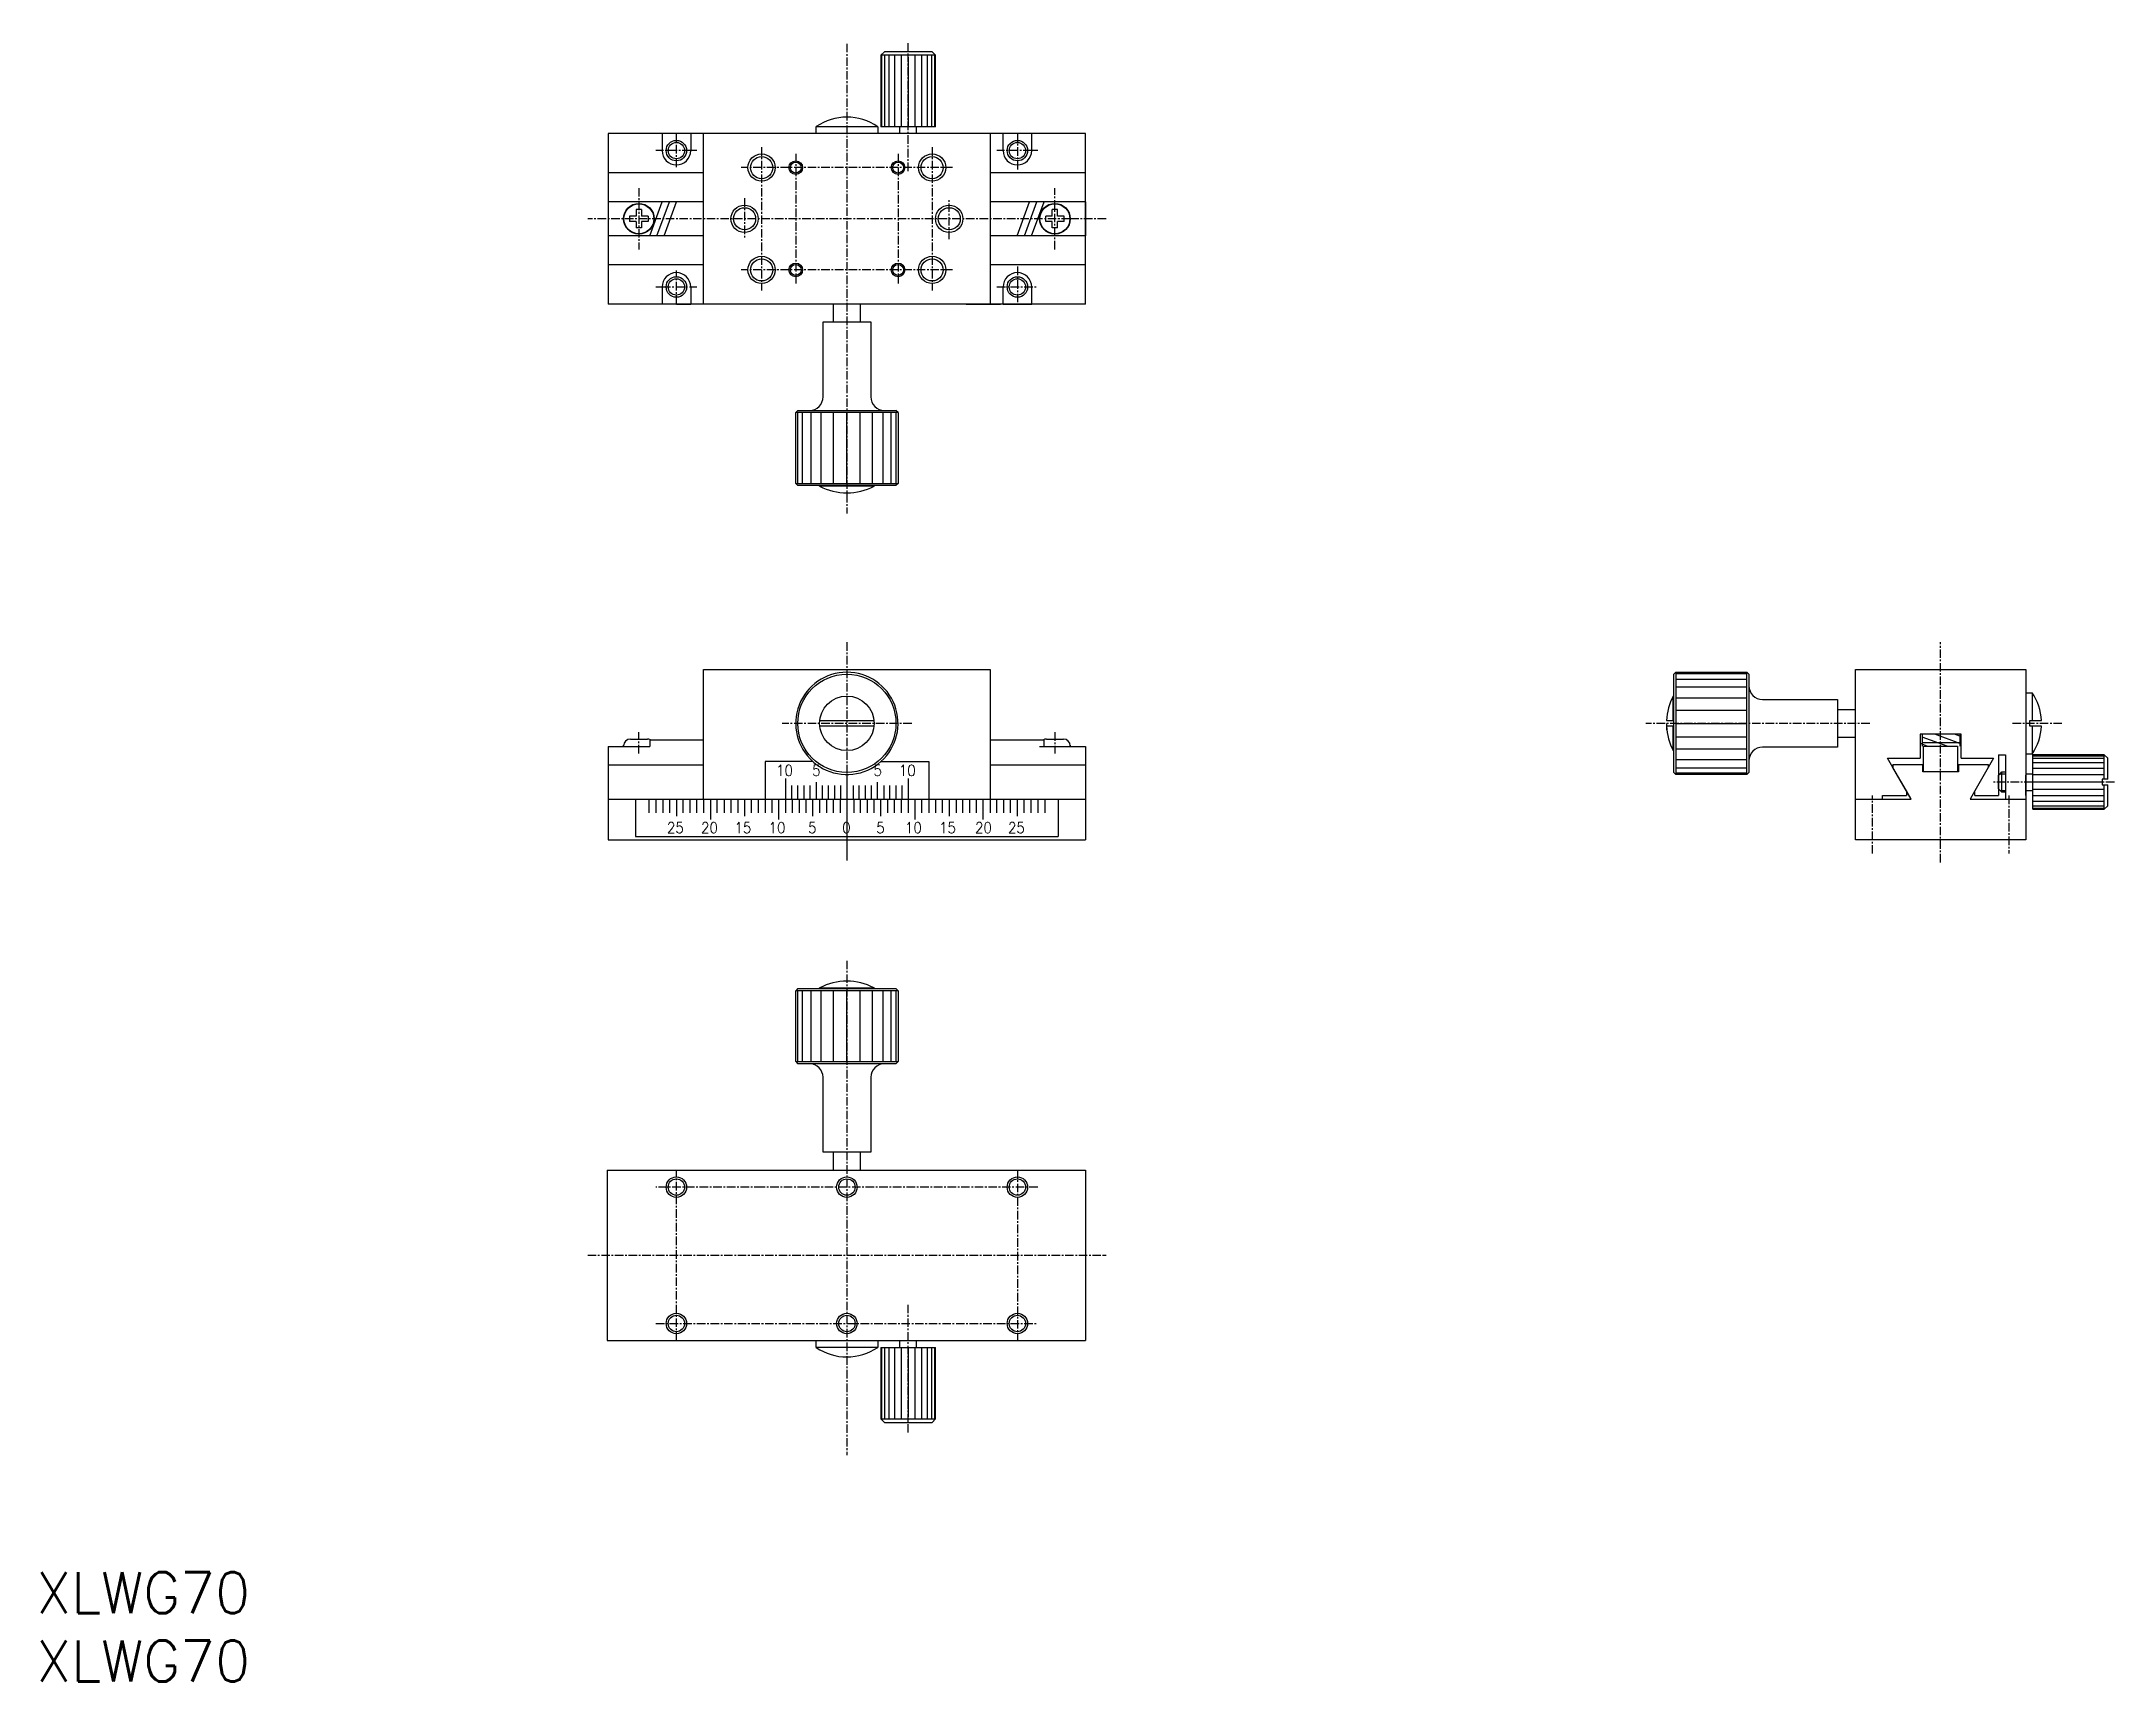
# Model space of a CAD drawing. Extents: x 288 to 592, y 1780 to 2020.
import ezdxf

# ---------------------------------------------------------------- set-up
doc = ezdxf.new("R2010")
doc.units = 0
doc.header["$MEASUREMENT"] = 0
doc.linetypes.add('CENTER', pattern=[2, 1.25, -0.25, 0.25, -0.25])
doc.layers.get('0').update_dxf_attribs({"linetype": 'CONTINUOUS'})
doc.layers.add('CENTER', color=1, linetype='CENTER')
doc.styles.get("Standard").update_dxf_attribs({"font": 'TXT', "bigfont": 'BIGFONT'})

msp = doc.modelspace()

# ---------------------------------------------------------------- linework, layer by layer
at = {"color": 7, "linetype": 'Continuous'}
for p, q in [((410.7, 2018.33), (411.2, 2018.83)), ((410.7, 2018.33), (410.7, 2007.83)), ((418.2, 2018.83), (411.2, 2018.83)), ((418.2, 2018.83), (418.7, 2018.33)), ((418.7, 2007.83), (418.7, 2018.33)), ((440.7, 2006.83), (370.7, 2006.83)), ((370.7, 2006.83), (370.7, 2001.51)), ((370.7, 2006.83), (370.7, 2001.51)), ((378.6, 2006.83), (378.6, 2004.33)), ((385.7, 2006.83), (378.6, 2006.83)), ((378.6, 2006.83), (378.6, 2004.33)), ((385.7, 2006.83), (378.6, 2006.83)), ((382.8, 2006.83), (380.7, 2006.83)), ((382.8, 2006.83), (380.7, 2006.83)), ((385.7, 2006.83), (380.7, 2006.83)), ((385.7, 2006.83), (380.7, 2006.83)), ((382.8, 2006.83), (382.8, 2004.33)), ((382.8, 2006.83), (382.8, 2004.33)), ((384.7, 2001.08), (384.7, 2006.83)), ((426.7, 2006.83), (384.7, 2006.83)), ((401.2, 2007.85), (410.22, 2007.85)), ((401.2, 2006.83), (401.2, 2007.85)), ((410.22, 2007.83), (410.22, 2006.83)), ((413.47, 2007.83), (410.7, 2007.83)), ((416.2, 2006.83), (413.2, 2006.83)), ((414.7, 2007.83), (413.47, 2007.83)), ((413.47, 2006.83), (413.47, 2007.83)), ((415.92, 2007.83), (414.7, 2007.83)), ((415.92, 2006.83), (415.92, 2007.83)), ((418.7, 2007.83), (415.92, 2007.83)), ((430.3, 2006.83), (423.2, 2006.83)), ((428.2, 2006.83), (423.2, 2006.83)), ((428.2, 2006.83), (423.2, 2006.83)), ((426.7, 2006.83), (423.2, 2006.83)), ((426.7, 2006.83), (426.7, 1981.83)), ((430.3, 2006.83), (426.7, 2006.83)), ((428.6, 2004.33), (428.6, 2006.83)), ((428.6, 2004.33), (428.6, 2006.83)), ((430.7, 2006.83), (428.6, 2006.83)), ((430.7, 2006.83), (428.6, 2006.83)), ((432.8, 2004.33), (432.8, 2006.83)), ((432.8, 2004.33), (432.8, 2006.83)), ((440.7, 2001.51), (440.7, 2006.83)), ((370.7, 2001.51), (370.7, 2001.08)), ((370.7, 2001.51), (370.7, 1987.16)), ((370.7, 2001.51), (370.7, 1987.16)), ((370.7, 2001.08), (370.7, 1987.58)), ((384.7, 2001.08), (370.7, 2001.08)), ((384.7, 1987.58), (384.7, 2001.08)), ((440.7, 2001.08), (426.7, 2001.08)), ((440.7, 2001.08), (440.7, 2001.51)), ((440.7, 1987.58), (440.7, 2001.08)), ((384.7, 1996.83), (370.7, 1996.83)), ((374.8, 1994.73), (373.85, 1994.73)), ((373.85, 1994.73), (373.85, 1993.93)), ((374.8, 1995.68), (374.8, 1994.73)), ((375.6, 1995.68), (374.8, 1995.68)), ((375.6, 1995.68), (375.6, 1994.73)), ((376.55, 1994.73), (375.6, 1994.73)), ((376.55, 1994.73), (376.55, 1993.93)), ((440.7, 1996.83), (426.7, 1996.83)), ((434.85, 1993.93), (434.85, 1994.73)), ((435.8, 1994.73), (434.85, 1994.73)), ((436.6, 1995.68), (435.8, 1995.68)), ((435.8, 1994.73), (435.8, 1995.68)), ((436.6, 1994.73), (436.6, 1995.68)), ((437.55, 1994.73), (436.6, 1994.73)), ((437.55, 1993.93), (437.55, 1994.73)), ((440.7, 1996.83), (440.7, 1991.83)), ((384.7, 1991.83), (370.7, 1991.83)), ((374.8, 1993.93), (373.85, 1993.93)), ((374.8, 1993.93), (374.8, 1992.98)), ((375.6, 1992.98), (374.8, 1992.98)), ((375.6, 1993.93), (375.6, 1992.98)), ((376.55, 1993.93), (375.6, 1993.93)), ((440.7, 1991.83), (426.7, 1991.83)), ((435.8, 1993.93), (434.85, 1993.93)), ((435.8, 1992.98), (435.8, 1993.93)), ((436.6, 1992.98), (435.8, 1992.98)), ((436.6, 1992.98), (436.6, 1993.93)), ((437.55, 1993.93), (436.6, 1993.93)), ((370.7, 1987.58), (370.7, 1987.16)), ((384.7, 1987.58), (370.7, 1987.58)), ((370.7, 1987.16), (370.7, 1981.83)), ((370.7, 1987.16), (370.7, 1981.83)), ((384.7, 1981.83), (384.7, 1987.58)), ((440.7, 1987.58), (426.7, 1987.58)), ((440.7, 1981.83), (440.7, 1987.58)), ((440.7, 1981.83), (440.7, 1986.23)), ((440.7, 1981.83), (370.7, 1981.83)), ((378.6, 1984.33), (378.6, 1981.83)), ((378.6, 1984.33), (378.6, 1981.83)), ((380.7, 1981.83), (382.8, 1981.83)), ((380.7, 1981.83), (382.8, 1981.83)), ((382.8, 1984.33), (382.8, 1981.83)), ((382.8, 1984.33), (382.8, 1981.83)), ((403.7, 1981.83), (403.7, 1979.23)), ((407.7, 1979.23), (407.7, 1981.83)), ((423.2, 1981.83), (428.2, 1981.83)), ((423.2, 1981.83), (428.2, 1981.83)), ((423.2, 1981.83), (428.2, 1981.83)), ((423.2, 1981.83), (426.7, 1981.83)), ((426.7, 1981.83), (428.2, 1981.83)), ((428.6, 1981.83), (428.6, 1984.33)), ((428.6, 1981.83), (432.8, 1981.83)), ((428.6, 1981.83), (430.7, 1981.83)), ((428.6, 1981.83), (430.7, 1981.83)), ((432.8, 1981.83), (432.8, 1984.33)), ((402.2, 1968.23), (402.2, 1979.23)), ((402.2, 1979.23), (409.2, 1979.23)), ((409.2, 1979.23), (409.2, 1968.23)), ((398.5, 1966.23), (398.2, 1965.93)), ((398.2, 1955.53), (398.2, 1965.93)), ((398.5, 1966.23), (412.9, 1966.23)), ((413.2, 1965.93), (412.9, 1966.23)), ((413.2, 1965.93), (413.2, 1955.53)), ((398.2, 1955.53), (398.5, 1955.23)), ((412.9, 1955.23), (398.5, 1955.23)), ((401.7, 1955.13), (401.7, 1955.23)), ((409.7, 1955.13), (401.7, 1955.13)), ((409.7, 1955.23), (409.7, 1955.13)), ((413.2, 1955.53), (412.9, 1955.23)), ((384.7, 1909.24), (384.7, 1928.24)), ((384.7, 1928.24), (426.7, 1928.24)), ((426.7, 1928.24), (426.7, 1909.24)), ((527.26, 1927.84), (526.96, 1927.54)), ((526.96, 1913.14), (526.96, 1927.54)), ((527.26, 1927.84), (537.66, 1927.84)), ((537.66, 1927.84), (537.96, 1927.54)), ((537.96, 1927.54), (537.96, 1913.14)), ((553.56, 1928.24), (578.56, 1928.24)), ((553.56, 1903.24), (553.56, 1928.24)), ((578.56, 1928.24), (578.56, 1909.24)), ((526.86, 1924.34), (526.96, 1924.34)), ((526.86, 1920.74), (526.86, 1924.34)), ((578.56, 1924.84), (579.48, 1924.84)), ((579.48, 1924.84), (579.48, 1920.74)), ((539.96, 1923.84), (550.96, 1923.84)), ((550.96, 1923.84), (550.96, 1918.04)), ((550.96, 1922.64), (550.96, 1916.84)), ((553.56, 1922.34), (550.96, 1922.34)), ((373.95, 1918.04), (376.45, 1918.04)), ((401.72, 1920.74), (409.68, 1920.74)), ((409.68, 1919.94), (401.72, 1919.94)), ((434.95, 1918.04), (437.45, 1918.04)), ((525.86, 1920.34), (525.86, 1919.34)), ((525.87, 1920.74), (526.96, 1920.74)), ((526.96, 1919.94), (525.87, 1919.94)), ((526.86, 1916.34), (526.86, 1919.94)), ((550.96, 1918.34), (553.56, 1918.34)), ((569.06, 1918.74), (563.06, 1918.74)), ((563.06, 1918.74), (563.06, 1915.24)), ((563.36, 1918.74), (563.36, 1917.01)), ((568.86, 1918.74), (568.86, 1917.01)), ((569.06, 1915.24), (569.06, 1918.74)), ((579.16, 1919.94), (579.16, 1920.74)), ((579.16, 1920.74), (580.85, 1920.74)), ((580.85, 1919.94), (579.16, 1919.94)), ((579.48, 1919.94), (579.48, 1915.84)), ((370.7, 1916.94), (372.95, 1916.94)), ((370.7, 1916.94), (370.7, 1903.24)), ((372.95, 1916.94), (372.95, 1917.14)), ((372.95, 1916.94), (376.79, 1916.94)), ((372.95, 1916.94), (376.79, 1916.94)), ((376.79, 1917.94), (376.79, 1916.94)), ((376.79, 1917.94), (376.88, 1917.94)), ((376.88, 1917.94), (377.05, 1917.94)), ((377.05, 1917.94), (384.7, 1917.94)), ((377.45, 1917.94), (384.7, 1917.94)), ((426.7, 1917.94), (434.35, 1917.94)), ((426.7, 1917.94), (433.95, 1917.94)), ((433.95, 1916.94), (434.61, 1916.94)), ((434.35, 1917.94), (434.51, 1917.94)), ((434.51, 1917.94), (434.61, 1917.94)), ((434.61, 1916.94), (434.61, 1917.94)), ((434.61, 1916.94), (438.45, 1916.94)), ((434.61, 1916.94), (438.45, 1916.94)), ((438.45, 1917.14), (438.45, 1916.94)), ((438.45, 1916.94), (440.7, 1916.94)), ((440.7, 1916.94), (440.7, 1903.24)), ((526.96, 1916.34), (526.86, 1916.34)), ((550.96, 1916.84), (539.96, 1916.84)), ((559.06, 1913.89), (558.29, 1915.24)), ((559.06, 1913.89), (558.29, 1915.24)), ((558.29, 1915.24), (563.06, 1915.24)), ((563.36, 1917.34), (563.06, 1917.34)), ((568.86, 1917.51), (563.36, 1917.51)), ((563.56, 1914.24), (563.56, 1917.01)), ((568.56, 1916.94), (563.56, 1916.94)), ((568.56, 1917.01), (568.56, 1914.24)), ((569.06, 1917.34), (568.86, 1917.34)), ((569.06, 1915.24), (573.84, 1915.24)), ((573.84, 1915.24), (571.06, 1910.43)), ((574.56, 1915.74), (575.56, 1915.74)), ((574.56, 1915.74), (574.56, 1911.74)), ((575.56, 1915.74), (575.56, 1913.24)), ((579.48, 1915.84), (578.56, 1915.84)), ((579.56, 1915.46), (579.56, 1915.74)), ((579.73, 1915.74), (579.56, 1915.74)), ((579.56, 1912.96), (579.56, 1915.46)), ((590.06, 1915.74), (579.73, 1915.74)), ((590.06, 1915.74), (590.56, 1915.24)), ((590.56, 1912.14), (590.56, 1915.24)), ((370.7, 1914.24), (384.7, 1914.24)), ((400.71, 1914.74), (393.7, 1914.74)), ((393.7, 1914.74), (393.7, 1909.24)), ((410.69, 1914.74), (417.7, 1914.74)), ((417.7, 1914.74), (417.7, 1909.24)), ((426.7, 1914.24), (440.7, 1914.24)), ((527.26, 1912.84), (526.96, 1913.14)), ((537.66, 1912.84), (527.26, 1912.84)), ((537.66, 1912.84), (537.96, 1913.14)), ((559.06, 1913.89), (559.06, 1914.24)), ((559.06, 1914.24), (559.06, 1913.89)), ((559.06, 1914.24), (559.06, 1913.89)), ((563.06, 1914.24), (559.06, 1914.24)), ((561.06, 1910.43), (559.06, 1913.89)), ((561.75, 1909.24), (559.06, 1913.89)), ((563.46, 1914.24), (563.06, 1914.24)), ((563.46, 1913.24), (563.46, 1914.24)), ((568.66, 1913.24), (563.46, 1913.24)), ((563.56, 1913.24), (563.56, 1914.24)), ((568.56, 1914.24), (568.56, 1913.24)), ((569.06, 1914.24), (568.66, 1914.24)), ((568.66, 1914.24), (568.66, 1913.24)), ((573.06, 1914.24), (569.06, 1914.24)), ((573.06, 1913.89), (573.06, 1914.24)), ((574.56, 1912.74), (574.79, 1912.96)), ((574.56, 1910.74), (574.56, 1912.74)), ((574.79, 1912.96), (575.06, 1913.24)), ((575.06, 1910.24), (575.06, 1913.24)), ((575.06, 1913.24), (575.56, 1913.24)), ((575.56, 1913.24), (575.56, 1912.96)), ((575.56, 1912.96), (575.56, 1911.74)), ((575.56, 1912.24), (575.56, 1909.24)), ((578.56, 1912.96), (579.56, 1912.96)), ((578.56, 1909.74), (578.56, 1912.74)), ((579.56, 1911.74), (579.56, 1912.96)), ((589.76, 1912.14), (589.76, 1911.74)), ((590.56, 1912.14), (589.76, 1912.14)), ((370.7, 1909.24), (440.7, 1909.24)), ((374.7, 1909.24), (374.7, 1903.74)), ((436.7, 1909.24), (436.7, 1903.74)), ((553.56, 1909.24), (557.56, 1909.24)), ((557.56, 1909.74), (561.06, 1909.74)), ((557.56, 1909.24), (557.56, 1909.74)), ((557.56, 1909.24), (561.75, 1909.24)), ((561.75, 1909.24), (561.06, 1910.43)), ((561.06, 1910.43), (561.06, 1909.74)), ((561.06, 1910.43), (561.06, 1909.74)), ((571.06, 1910.43), (570.38, 1909.24)), ((570.38, 1909.24), (571.06, 1909.24)), ((571.06, 1909.74), (571.06, 1910.43)), ((571.06, 1909.74), (574.56, 1909.74)), ((571.06, 1909.24), (575.56, 1909.24)), ((574.56, 1911.74), (574.56, 1909.74)), ((574.79, 1910.51), (574.56, 1910.74)), ((575.06, 1910.24), (574.79, 1910.51)), ((575.56, 1910.24), (575.06, 1910.24)), ((575.56, 1910.51), (575.56, 1910.24)), ((575.56, 1909.24), (578.56, 1909.24)), ((578.56, 1910.51), (579.56, 1910.51)), ((578.56, 1909.24), (578.56, 1903.24)), ((579.56, 1910.51), (579.56, 1911.74)), ((579.56, 1907.74), (579.56, 1910.51)), ((589.76, 1911.74), (589.76, 1911.34)), ((589.76, 1911.34), (590.56, 1911.34)), ((590.56, 1908.24), (590.56, 1911.34)), ((579.56, 1907.74), (590.06, 1907.74)), ((590.56, 1908.24), (590.06, 1907.74)), ((370.7, 1903.24), (440.7, 1903.24)), ((374.7, 1903.74), (436.7, 1903.74)), ((578.56, 1903.24), (553.56, 1903.24)), ((401.7, 1881.44), (401.7, 1881.54)), ((401.7, 1881.54), (409.7, 1881.54)), ((409.7, 1881.54), (409.7, 1881.44)), ((398.5, 1881.44), (398.2, 1881.14)), ((398.2, 1870.74), (398.2, 1881.14)), ((398.5, 1881.44), (412.9, 1881.44)), ((412.9, 1881.44), (413.2, 1881.14)), ((413.2, 1881.14), (413.2, 1870.74)), ((398.2, 1870.74), (398.5, 1870.44)), ((412.9, 1870.44), (398.5, 1870.44)), ((412.9, 1870.44), (413.2, 1870.74)), ((402.2, 1857.44), (402.2, 1868.44)), ((409.2, 1868.44), (409.2, 1857.44)), ((409.2, 1857.44), (402.2, 1857.44)), ((403.7, 1857.44), (403.7, 1854.84)), ((407.7, 1854.84), (407.7, 1857.44)), ((370.55, 1854.84), (370.55, 1829.84)), ((370.55, 1854.84), (370.55, 1829.84)), ((370.55, 1854.84), (440.7, 1854.84)), ((403.55, 1854.84), (407.7, 1854.84)), ((403.55, 1854.84), (407.55, 1854.84)), ((440.7, 1854.84), (440.7, 1829.84)), ((370.55, 1829.84), (440.7, 1829.84)), ((401.2, 1828.83), (401.2, 1829.84)), ((410.22, 1829.84), (410.22, 1828.84)), ((413.47, 1828.84), (413.47, 1829.84)), ((415.92, 1828.84), (415.92, 1829.84)), ((410.22, 1828.83), (401.2, 1828.83)), ((410.7, 1828.84), (410.7, 1818.34)), ((410.7, 1828.84), (413.47, 1828.84)), ((413.47, 1828.84), (414.7, 1828.84)), ((414.7, 1828.84), (415.92, 1828.84)), ((415.92, 1828.84), (418.7, 1828.84)), ((418.7, 1818.34), (418.7, 1828.84)), ((411.2, 1817.84), (410.7, 1818.34)), ((411.2, 1817.84), (418.2, 1817.84)), ((418.7, 1818.34), (418.2, 1817.84))]:
    msp.add_line(p, q, dxfattribs=at)
at = {"color": 3, "linetype": 'Continuous'}
for p, q in [((418.7, 2018.33), (410.7, 2018.33)), ((410.83, 2007.83), (410.83, 2018.33)), ((411.23, 2018.33), (411.23, 2007.83)), ((411.87, 2018.33), (411.87, 2007.83)), ((412.7, 2018.33), (412.7, 2007.83)), ((413.66, 2018.33), (413.66, 2007.83)), ((415.73, 2007.83), (415.73, 2018.33)), ((416.7, 2007.83), (416.7, 2018.33)), ((417.52, 2007.83), (417.52, 2018.33)), ((418.16, 2007.83), (418.16, 2018.33)), ((418.56, 2018.33), (418.56, 2007.83)), ((414.7, 2018.03), (414.7, 2007.83)), ((376.79, 1991.83), (378.61, 1996.83)), ((377.85, 1991.83), (379.67, 1996.83)), ((378.91, 1991.83), (380.73, 1996.83)), ((430.66, 1991.83), (432.48, 1996.83)), ((431.72, 1991.83), (433.54, 1996.83)), ((432.79, 1991.83), (434.61, 1996.83)), ((413.2, 1965.93), (398.2, 1965.93)), ((398.45, 1965.93), (398.45, 1955.53)), ((399.2, 1955.53), (399.2, 1965.93)), ((400.39, 1965.93), (400.39, 1955.53)), ((401.95, 1955.53), (401.95, 1965.93)), ((403.76, 1955.53), (403.76, 1965.93)), ((405.7, 1955.53), (405.7, 1965.93)), ((407.64, 1955.53), (407.64, 1965.93)), ((409.45, 1955.53), (409.45, 1965.93)), ((411, 1955.53), (411, 1965.93)), ((412.19, 1955.53), (412.19, 1965.93)), ((412.94, 1955.53), (412.94, 1965.93)), ((398.2, 1955.53), (413.2, 1955.53)), ((527.26, 1927.84), (527.26, 1912.84)), ((537.66, 1927.58), (527.26, 1927.58)), ((537.66, 1912.84), (537.66, 1927.84)), ((527.26, 1926.83), (537.66, 1926.83)), ((537.66, 1925.64), (527.26, 1925.64)), ((527.26, 1924.09), (537.66, 1924.09)), ((527.26, 1922.28), (537.66, 1922.28)), ((527.26, 1920.34), (537.66, 1920.34)), ((527.26, 1918.39), (537.66, 1918.39)), ((567.01, 1917.01), (563.36, 1918.34)), ((568.86, 1917.4), (565.2, 1918.74)), ((568.86, 1918.47), (568.12, 1918.74)), ((527.26, 1916.59), (537.66, 1916.59)), ((527.26, 1915.03), (537.66, 1915.03)), ((564.09, 1917.01), (563.36, 1917.28)), ((579.56, 1915.6), (590.06, 1915.6)), ((590.06, 1915.2), (579.56, 1915.2)), ((590.06, 1912.14), (590.06, 1915.74)), ((396.7, 1912.24), (396.7, 1907.24)), ((405.7, 1912.84), (405.7, 1900.24)), ((405.7, 1912.84), (405.7, 1906.74)), ((414.7, 1912.24), (414.7, 1907.24)), ((527.26, 1913.84), (537.66, 1913.84)), ((527.26, 1913.09), (537.66, 1913.09)), ((574.79, 1912.96), (575.56, 1912.96)), ((590.06, 1914.56), (579.56, 1914.56)), ((590.06, 1913.74), (579.56, 1913.74)), ((590.06, 1912.77), (579.56, 1912.77)), ((376.7, 1907.24), (376.7, 1909.24)), ((377.7, 1909.24), (377.7, 1907.24)), ((378.7, 1909.24), (378.7, 1907.24)), ((379.7, 1909.24), (379.7, 1907.24)), ((380.7, 1909.24), (380.7, 1906.74)), ((381.7, 1907.24), (381.7, 1909.24)), ((382.7, 1907.24), (382.7, 1909.24)), ((383.7, 1907.24), (383.7, 1909.24)), ((384.7, 1909.24), (384.7, 1907.24)), ((385.7, 1909.24), (385.7, 1906.24)), ((386.7, 1907.24), (386.7, 1909.24)), ((387.7, 1909.24), (387.7, 1907.24)), ((388.7, 1909.24), (388.7, 1907.24)), ((389.7, 1909.24), (389.7, 1907.24)), ((389.7, 1909.24), (389.7, 1907.24)), ((390.7, 1909.24), (390.7, 1906.74)), ((391.7, 1907.24), (391.7, 1909.24)), ((391.7, 1907.24), (391.7, 1909.24)), ((392.7, 1909.24), (392.7, 1907.24)), ((392.7, 1909.24), (392.7, 1907.24)), ((393.7, 1909.24), (393.7, 1907.24)), ((393.7, 1909.24), (393.7, 1907.24)), ((394.7, 1909.24), (394.7, 1907.24)), ((394.7, 1909.24), (394.7, 1907.24)), ((395.7, 1906.24), (395.7, 1909.24)), ((396.7, 1909.24), (396.7, 1907.24)), ((397.6, 1911.24), (397.6, 1909.24)), ((397.6, 1911.24), (397.6, 1909.24)), ((397.7, 1909.24), (397.7, 1907.24)), ((397.7, 1909.24), (397.7, 1907.24)), ((398.5, 1909.24), (398.5, 1911.24)), ((398.7, 1909.24), (398.7, 1907.24)), ((398.7, 1909.24), (398.7, 1907.24)), ((399.4, 1911.24), (399.4, 1909.24)), ((399.7, 1909.24), (399.7, 1907.24)), ((399.7, 1909.24), (399.7, 1907.24)), ((400.3, 1909.24), (400.3, 1911.24)), ((400.7, 1906.74), (400.7, 1909.24)), ((400.7, 1906.74), (400.7, 1909.24)), ((401.2, 1911.74), (401.2, 1909.24)), ((401.7, 1909.24), (401.7, 1907.24)), ((401.7, 1909.24), (401.7, 1907.24)), ((402.1, 1911.24), (402.1, 1909.24)), ((402.7, 1909.24), (402.7, 1907.24)), ((402.7, 1909.24), (402.7, 1907.24)), ((403, 1909.24), (403, 1911.24)), ((403.7, 1909.24), (403.7, 1907.24)), ((403.7, 1909.24), (403.7, 1907.24)), ((403.9, 1911.24), (403.9, 1909.24)), ((404.7, 1909.24), (404.7, 1907.24)), ((404.7, 1909.24), (404.7, 1907.24)), ((404.8, 1909.24), (404.8, 1911.24)), ((406.6, 1911.24), (406.6, 1909.24)), ((406.7, 1909.24), (406.7, 1907.24)), ((406.7, 1909.24), (406.7, 1907.24)), ((407.5, 1909.24), (407.5, 1911.24)), ((407.7, 1907.24), (407.7, 1909.24)), ((407.7, 1907.24), (407.7, 1909.24)), ((408.4, 1911.24), (408.4, 1909.24)), ((408.7, 1907.24), (408.7, 1909.24)), ((408.7, 1907.24), (408.7, 1909.24)), ((409.3, 1909.24), (409.3, 1911.24)), ((409.7, 1907.24), (409.7, 1909.24)), ((409.7, 1907.24), (409.7, 1909.24)), ((410.2, 1909.24), (410.2, 1911.74)), ((410.7, 1906.74), (410.7, 1909.24)), ((410.7, 1906.74), (410.7, 1909.24)), ((411.1, 1911.24), (411.1, 1909.24)), ((411.7, 1907.24), (411.7, 1909.24)), ((411.7, 1907.24), (411.7, 1909.24)), ((412, 1909.24), (412, 1911.24)), ((412.7, 1907.24), (412.7, 1909.24)), ((412.7, 1907.24), (412.7, 1909.24)), ((412.9, 1911.24), (412.9, 1909.24)), ((413.7, 1907.24), (413.7, 1909.24)), ((413.7, 1907.24), (413.7, 1909.24)), ((413.8, 1909.24), (413.8, 1911.24)), ((414.7, 1909.24), (414.7, 1907.24)), ((415.7, 1906.24), (415.7, 1909.24)), ((415.7, 1906.74), (415.7, 1909.24)), ((416.7, 1907.24), (416.7, 1909.24)), ((416.7, 1907.24), (416.7, 1909.24)), ((417.7, 1909.24), (417.7, 1907.24)), ((417.7, 1909.24), (417.7, 1907.24)), ((418.7, 1909.24), (418.7, 1907.24)), ((418.7, 1909.24), (418.7, 1907.24)), ((419.7, 1907.24), (419.7, 1909.24)), ((419.7, 1907.24), (419.7, 1909.24)), ((420.7, 1909.24), (420.7, 1906.74)), ((421.7, 1909.24), (421.7, 1907.24)), ((421.7, 1909.24), (421.7, 1907.24)), ((422.7, 1907.24), (422.7, 1909.24)), ((423.7, 1909.24), (423.7, 1907.24)), ((424.7, 1907.24), (424.7, 1909.24)), ((425.7, 1906.24), (425.7, 1909.24)), ((426.7, 1909.24), (426.7, 1907.24)), ((427.7, 1907.24), (427.7, 1909.24)), ((428.7, 1907.24), (428.7, 1909.24)), ((429.7, 1907.24), (429.7, 1909.24)), ((430.7, 1906.74), (430.7, 1909.24)), ((431.7, 1907.24), (431.7, 1909.24)), ((432.7, 1907.24), (432.7, 1909.24)), ((433.7, 1909.24), (433.7, 1907.24)), ((434.7, 1909.24), (434.7, 1907.24)), ((574.79, 1910.51), (575.56, 1910.51)), ((589.76, 1911.74), (579.56, 1911.74)), ((579.56, 1910.7), (590.06, 1910.7)), ((579.56, 1909.74), (590.06, 1909.74)), ((579.56, 1908.91), (590.06, 1908.91)), ((590.06, 1907.74), (590.06, 1911.34)), ((579.56, 1908.27), (590.06, 1908.27)), ((590.06, 1907.87), (579.56, 1907.87)), ((413.2, 1881.14), (398.2, 1881.14)), ((398.45, 1881.14), (398.45, 1870.74)), ((399.2, 1870.74), (399.2, 1881.14)), ((400.39, 1881.14), (400.39, 1870.74)), ((401.95, 1870.74), (401.95, 1881.14)), ((403.76, 1870.74), (403.76, 1881.14)), ((405.7, 1870.74), (405.7, 1881.14)), ((407.64, 1870.74), (407.64, 1881.14)), ((409.45, 1870.74), (409.45, 1881.14)), ((411, 1870.74), (411, 1881.14)), ((412.19, 1870.74), (412.19, 1881.14)), ((412.94, 1870.74), (412.94, 1881.14)), ((398.2, 1870.74), (413.2, 1870.74)), ((410.83, 1818.34), (410.83, 1828.84)), ((411.23, 1828.84), (411.23, 1818.34)), ((411.87, 1828.84), (411.87, 1818.34)), ((412.7, 1828.84), (412.7, 1818.34)), ((413.66, 1828.84), (413.66, 1818.34)), ((414.7, 1828.84), (414.7, 1818.64)), ((415.73, 1818.34), (415.73, 1828.84)), ((416.7, 1818.34), (416.7, 1828.84)), ((417.52, 1818.34), (417.52, 1828.84)), ((418.16, 1818.34), (418.16, 1828.84)), ((418.56, 1828.84), (418.56, 1818.34)), ((410.7, 1818.34), (418.7, 1818.34))]:
    msp.add_line(p, q, dxfattribs=at)
for centre, radius in [((380.7, 2004.33), 1.5), ((380.7, 2004.33), 1.5), ((393.2, 2001.83), 2), ((418.2, 2001.83), 2), ((430.7, 2004.33), 1.5), ((430.7, 2004.33), 1.5), ((398.2, 2001.83), 1), ((413.2, 2001.83), 1), ((390.7, 1994.33), 2), ((420.7, 1994.33), 2), ((420.7, 1994.33), 2), ((420.7, 1994.33), 2), ((393.2, 1986.83), 2), ((418.2, 1986.83), 2), ((380.7, 1984.33), 1.5), ((380.7, 1984.33), 1.5), ((398.2, 1986.83), 1), ((413.2, 1986.83), 1), ((430.7, 1984.33), 1.5), ((405.7, 1920.34), 7.2), ((405.7, 1920.34), 4), ((380.7, 1852.34), 1.5), ((405.7, 1852.34), 1.5), ((430.7, 1852.34), 1.5), ((380.7, 1832.34), 1.5), ((405.7, 1832.34), 1.5), ((430.7, 1832.34), 1.5)]:
    msp.add_circle(centre, radius, dxfattribs=at)
at = {"color": 7, "linetype": 'Continuous'}
for centre, radius in [((380.7, 2004.33), 1.2), ((380.7, 2004.33), 1.2), ((393.2, 2001.83), 1.62), ((418.2, 2001.83), 1.62), ((430.7, 2004.33), 1.2), ((430.7, 2004.33), 1.2), ((398.2, 2001.83), 0.8), ((413.2, 2001.83), 0.8), ((375.2, 1994.33), 2.25), ((375.2, 1994.33), 2.2), ((390.7, 1994.33), 1.62), ((420.7, 1994.33), 1.62), ((420.7, 1994.33), 1.62), ((420.7, 1994.33), 1.62), ((436.2, 1994.33), 2.25), ((436.2, 1994.33), 2.2), ((393.2, 1986.83), 1.62), ((418.2, 1986.83), 1.62), ((380.7, 1984.33), 1.2), ((380.7, 1984.33), 1.2), ((398.2, 1986.83), 0.8), ((413.2, 1986.83), 0.8), ((430.7, 1984.33), 1.2), ((380.7, 1852.34), 1.2), ((405.7, 1852.34), 1.2), ((430.7, 1852.34), 1.2), ((380.7, 1832.34), 1.2), ((405.7, 1832.34), 1.2), ((430.7, 1832.34), 1.2)]:
    msp.add_circle(centre, radius, dxfattribs=at)
for centre, radius, start, end in [((405.7, 2001.23), 8, 55.5885, 124.2289), ((380.7, 2004.33), 2.1, 180, 0), ((430.7, 2004.33), 2.1, 180, 0), ((380.7, 1984.33), 2.1, 0, 180), ((430.7, 1984.33), 2.1, 0, 180), ((400.2, 1968.23), 2, 270, 0), ((411.2, 1968.23), 2, 180, 270), ((405.7, 1962.63), 8.5, 241.9275, 298.0725), ((405.7, 1920.34), 7.5, 311.6975, 228.3025), ((534.36, 1920.34), 8.5, 151.9275, 177.3027), ((539.96, 1925.84), 2, 180, 270), ((572.86, 1920.34), 8, 2.866, 34.2289), ((373.95, 1917.04), 1, 90, 180), ((376.45, 1917.04), 1, 64.1581, 90), ((434.95, 1917.04), 1, 90, 115.8419), ((437.45, 1917.04), 1, 0, 90), ((534.36, 1920.34), 8.5, 182.6973, 208.0725), ((572.86, 1920.34), 8, 325.7711, 357.134), ((539.96, 1914.84), 2, 90, 180), ((405.7, 1920.34), 7.5, 228.3025, 241.6424), ((405.7, 1920.34), 7.5, 241.6424, 311.6975), ((405.7, 1874.04), 8.5, 61.9275, 118.0725), ((400.2, 1868.44), 2, 0, 90), ((411.2, 1868.44), 2, 90, 180), ((405.7, 1835.44), 8, 235.7711, 304.4115)]:
    msp.add_arc(centre, radius, start, end, dxfattribs=at)
at = {"layer": 'CENTER', "color": 1, "linetype": 'CENTER'}
for p, q in [((405.7, 2019.99), (405.7, 1951.13)), ((414.7, 2018.83), (414.7, 2020.33)), ((414.7, 2001.33), (414.7, 2018.83)), ((380.7, 2001.91), (380.7, 2006.83)), ((430.7, 2006.83), (430.7, 2001.33)), ((378.6, 2004.33), (377.7, 2004.33)), ((378.6, 2004.33), (377.7, 2004.33)), ((382.8, 2004.33), (378.6, 2004.33)), ((382.8, 2004.33), (378.6, 2004.33)), ((379.5, 2004.33), (379.2, 2004.33)), ((379.5, 2004.33), (379.2, 2004.33)), ((383.7, 2004.33), (382.8, 2004.33)), ((383.7, 2004.33), (382.8, 2004.33)), ((393.2, 2004.83), (393.2, 1983.83)), ((398.2, 2003.83), (398.2, 1984.83)), ((413.2, 2003.83), (413.2, 1984.83)), ((418.2, 2004.83), (418.2, 1983.83)), ((428.6, 2004.33), (427.7, 2004.33)), ((428.6, 2004.33), (427.7, 2004.33)), ((432.8, 2004.33), (428.6, 2004.33)), ((432.8, 2004.33), (428.6, 2004.33)), ((432.2, 2004.33), (431.9, 2004.33)), ((432.2, 2004.33), (431.9, 2004.33)), ((433.7, 2004.33), (432.8, 2004.33)), ((433.7, 2004.33), (432.8, 2004.33)), ((421.2, 2001.83), (390.2, 2001.83)), ((398.2, 2001.03), (398.2, 2000.83)), ((413.2, 2001.03), (413.2, 2000.83)), ((375.2, 1998.83), (375.2, 1989.83)), ((390.7, 1997.33), (390.7, 1991.33)), ((420.7, 1991.33), (420.7, 1997.33)), ((420.7, 1991.33), (420.7, 1997.33)), ((420.7, 1991.33), (420.7, 1997.33)), ((436.2, 1989.83), (436.2, 1998.83)), ((436.2, 1989.83), (436.2, 1998.83)), ((436.2, 1989.83), (436.2, 1998.83)), ((438.4, 1994.33), (367.7, 1994.33)), ((443.7, 1994.33), (438.45, 1994.33)), ((380.7, 1981.83), (380.7, 1986.76)), ((421.2, 1986.83), (390.2, 1986.83)), ((398.2, 1986.03), (398.2, 1985.83)), ((413.2, 1986.03), (413.2, 1985.83)), ((430.7, 1987.33), (430.7, 1981.83)), ((377.7, 1984.33), (378.6, 1984.33)), ((377.7, 1984.33), (378.6, 1984.33)), ((378.6, 1984.33), (382.8, 1984.33)), ((378.6, 1984.33), (382.8, 1984.33)), ((379.2, 1984.33), (379.5, 1984.33)), ((379.2, 1984.33), (379.5, 1984.33)), ((382.8, 1984.33), (383.7, 1984.33)), ((382.8, 1984.33), (383.7, 1984.33)), ((427.7, 1984.33), (433.7, 1984.33)), ((431.9, 1984.33), (432.2, 1984.33)), ((405.7, 1932.24), (405.7, 1903.24)), ((566.06, 1899.94), (566.06, 1932.24)), ((375.2, 1915.94), (375.2, 1919.04)), ((375.2, 1915.94), (375.2, 1919.04)), ((415.2, 1920.34), (396.2, 1920.34)), ((436.2, 1919.04), (436.2, 1915.94)), ((436.2, 1919.04), (436.2, 1915.94)), ((555.66, 1920.34), (522.86, 1920.34)), ((583.85, 1920.34), (576.46, 1920.34)), ((556.06, 1901.24), (556.06, 1909.74)), ((591.56, 1911.74), (573.56, 1911.74)), ((576.06, 1909.74), (576.06, 1901.24)), ((405.7, 1885.54), (405.7, 1813.03)), ((380.7, 1829.84), (380.7, 1854.84)), ((430.7, 1854.84), (430.7, 1829.84)), ((393.35, 1852.34), (377.7, 1852.34)), ((379.5, 1852.34), (379.2, 1852.34)), ((433.7, 1852.34), (393.35, 1852.34)), ((407.05, 1852.34), (406.75, 1852.34)), ((407.2, 1852.34), (406.9, 1852.34)), ((432.2, 1852.34), (431.9, 1852.34)), ((367.7, 1842.34), (443.4, 1842.34)), ((443.45, 1842.34), (443.7, 1842.34)), ((414.7, 1817.84), (414.7, 1835.34)), ((377.7, 1832.34), (433.7, 1832.34)), ((379.2, 1832.34), (379.5, 1832.34)), ((406.75, 1832.34), (407.05, 1832.34)), ((406.9, 1832.34), (407.2, 1832.34)), ((431.9, 1832.34), (432.2, 1832.34)), ((414.7, 1816.34), (414.7, 1817.84))]:
    msp.add_line(p, q, dxfattribs=at)

# ---------------------------------------------------------------- texts
at = {"color": 3, "linetype": 'Continuous', "width": 0.9}
for s, p in [('10', (395.32, 1912.64)), ('5', (400.61, 1912.64)), ('5', (409.61, 1912.64)), ('10', (413.32, 1912.64)), ('25', (379.32, 1904.24)), ('20', (384.32, 1904.24)), ('15', (389.22, 1904.24)), ('10', (394.22, 1904.24)), ('5', (400.01, 1904.24)), ('0', (405.01, 1904.24)), ('5', (410.01, 1904.24)), ('10', (414.22, 1904.24)), ('15', (419.22, 1904.24)), ('20', (424.49, 1904.24)), ('25', (429.32, 1904.24))]:
    msp.add_text(s, height=1.6, dxfattribs=at).set_placement(p)
at = {"color": 7, "linetype": 'Continuous'}
for p in [(286.84, 1789.88), (286.84, 1779.84)]:
    msp.add_text('XLWG70', height=6, dxfattribs=at).set_placement(p)

doc.saveas('drawing.dxf')
